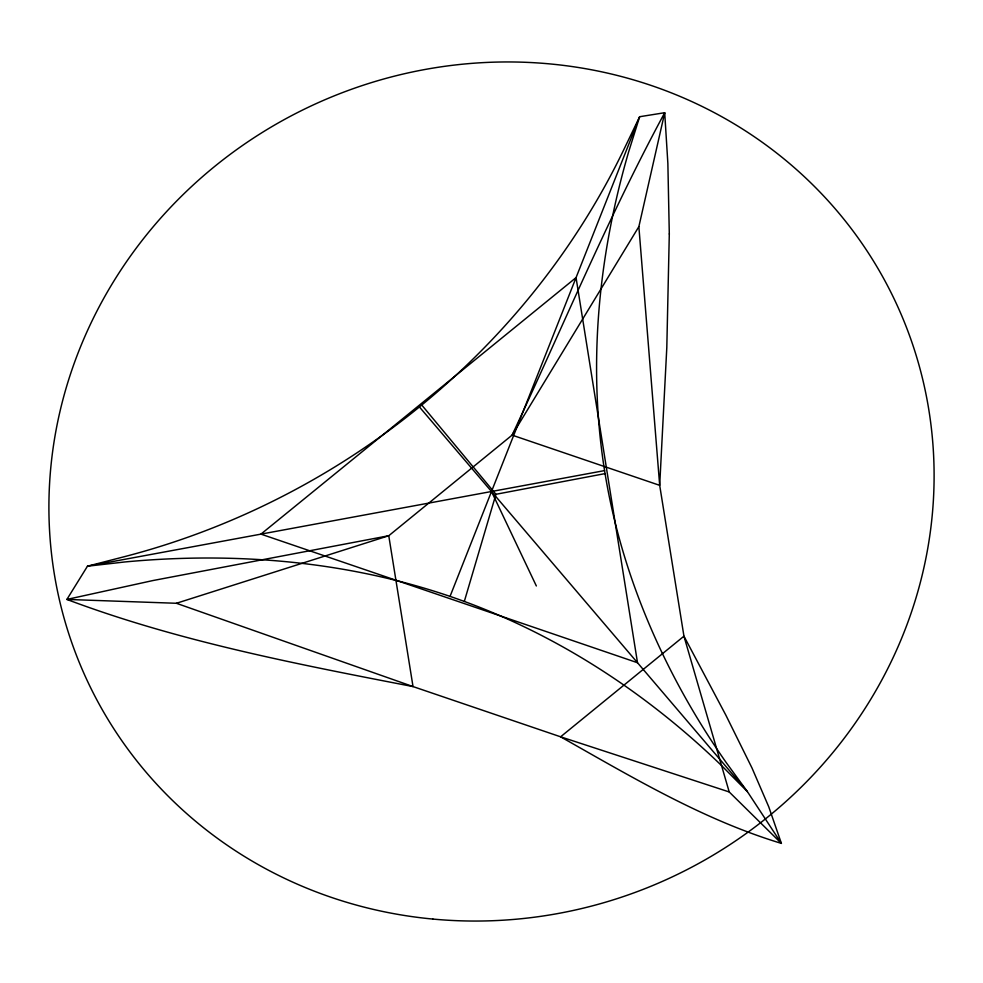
<?xml version="1.0" encoding="UTF-8"?>
<svg xmlns="http://www.w3.org/2000/svg" width="983" height="983" viewBox="0 0 983 983"><rect width="100%" height="100%" fill="white"/><g stroke="black" fill="none" stroke-linecap="round" stroke-linejoin="round"><path stroke-width="1.47" d="M638.864 226.655L664.705 112.713L639.663 116.719L623.664 149.944C526.581 351.078 339.565 501.047 123.809 556.833L87.462 566.208L66.881 599.433C178.537 641.42 296.252 663.955 413.02 686.576L560.605 736.808L729.214 791.954L781.387 843.389L768.767 806.846L751.983 767.956L725.884 715.206L683.947 636.185L659.691 485.344L638.864 226.655L512.106 435.125L388.764 535.735L176.399 603.279L66.881 599.433L152.93 580.548L388.764 535.735L413.02 686.576L176.399 603.279M464.32 601.436L495.936 494.289L422.235 405.61M604.57 470.599L87.462 566.208L124.632 561.981C233.917 551.684 345.807 560.826 450.042 596.386L639.663 116.719L628.702 151.665C598.598 254.72 587.601 364.189 604.57 470.599C621.342 575.841 665.319 675.505 726.204 762.575L747.363 791.585L781.387 843.389C702.771 819.613 631.676 776.988 560.605 736.808L683.947 636.185L729.214 791.954M495.936 494.289L605.061 473.609M450.042 596.386C552.163 631.233 644.664 691.123 721.989 766.003L747.363 791.585L419.901 407.527M491.5 491.5L536.349 585.966M669.3 233.966L666.806 347.54L659.691 485.344L512.106 435.125C562.497 327.45 608.145 217.378 664.705 112.713L667.862 163.362L669.3 233.966M576.05 277.624L260.937 534.125L637.512 662.739L576.05 277.624M432.889 919.068A446.331 425.676 -25.4 0 0 900.735 313.405A446.331 425.676 -25.4 0 0 140.876 242.027A446.331 425.676 -25.4 0 0 432.889 919.068"/></g></svg>
